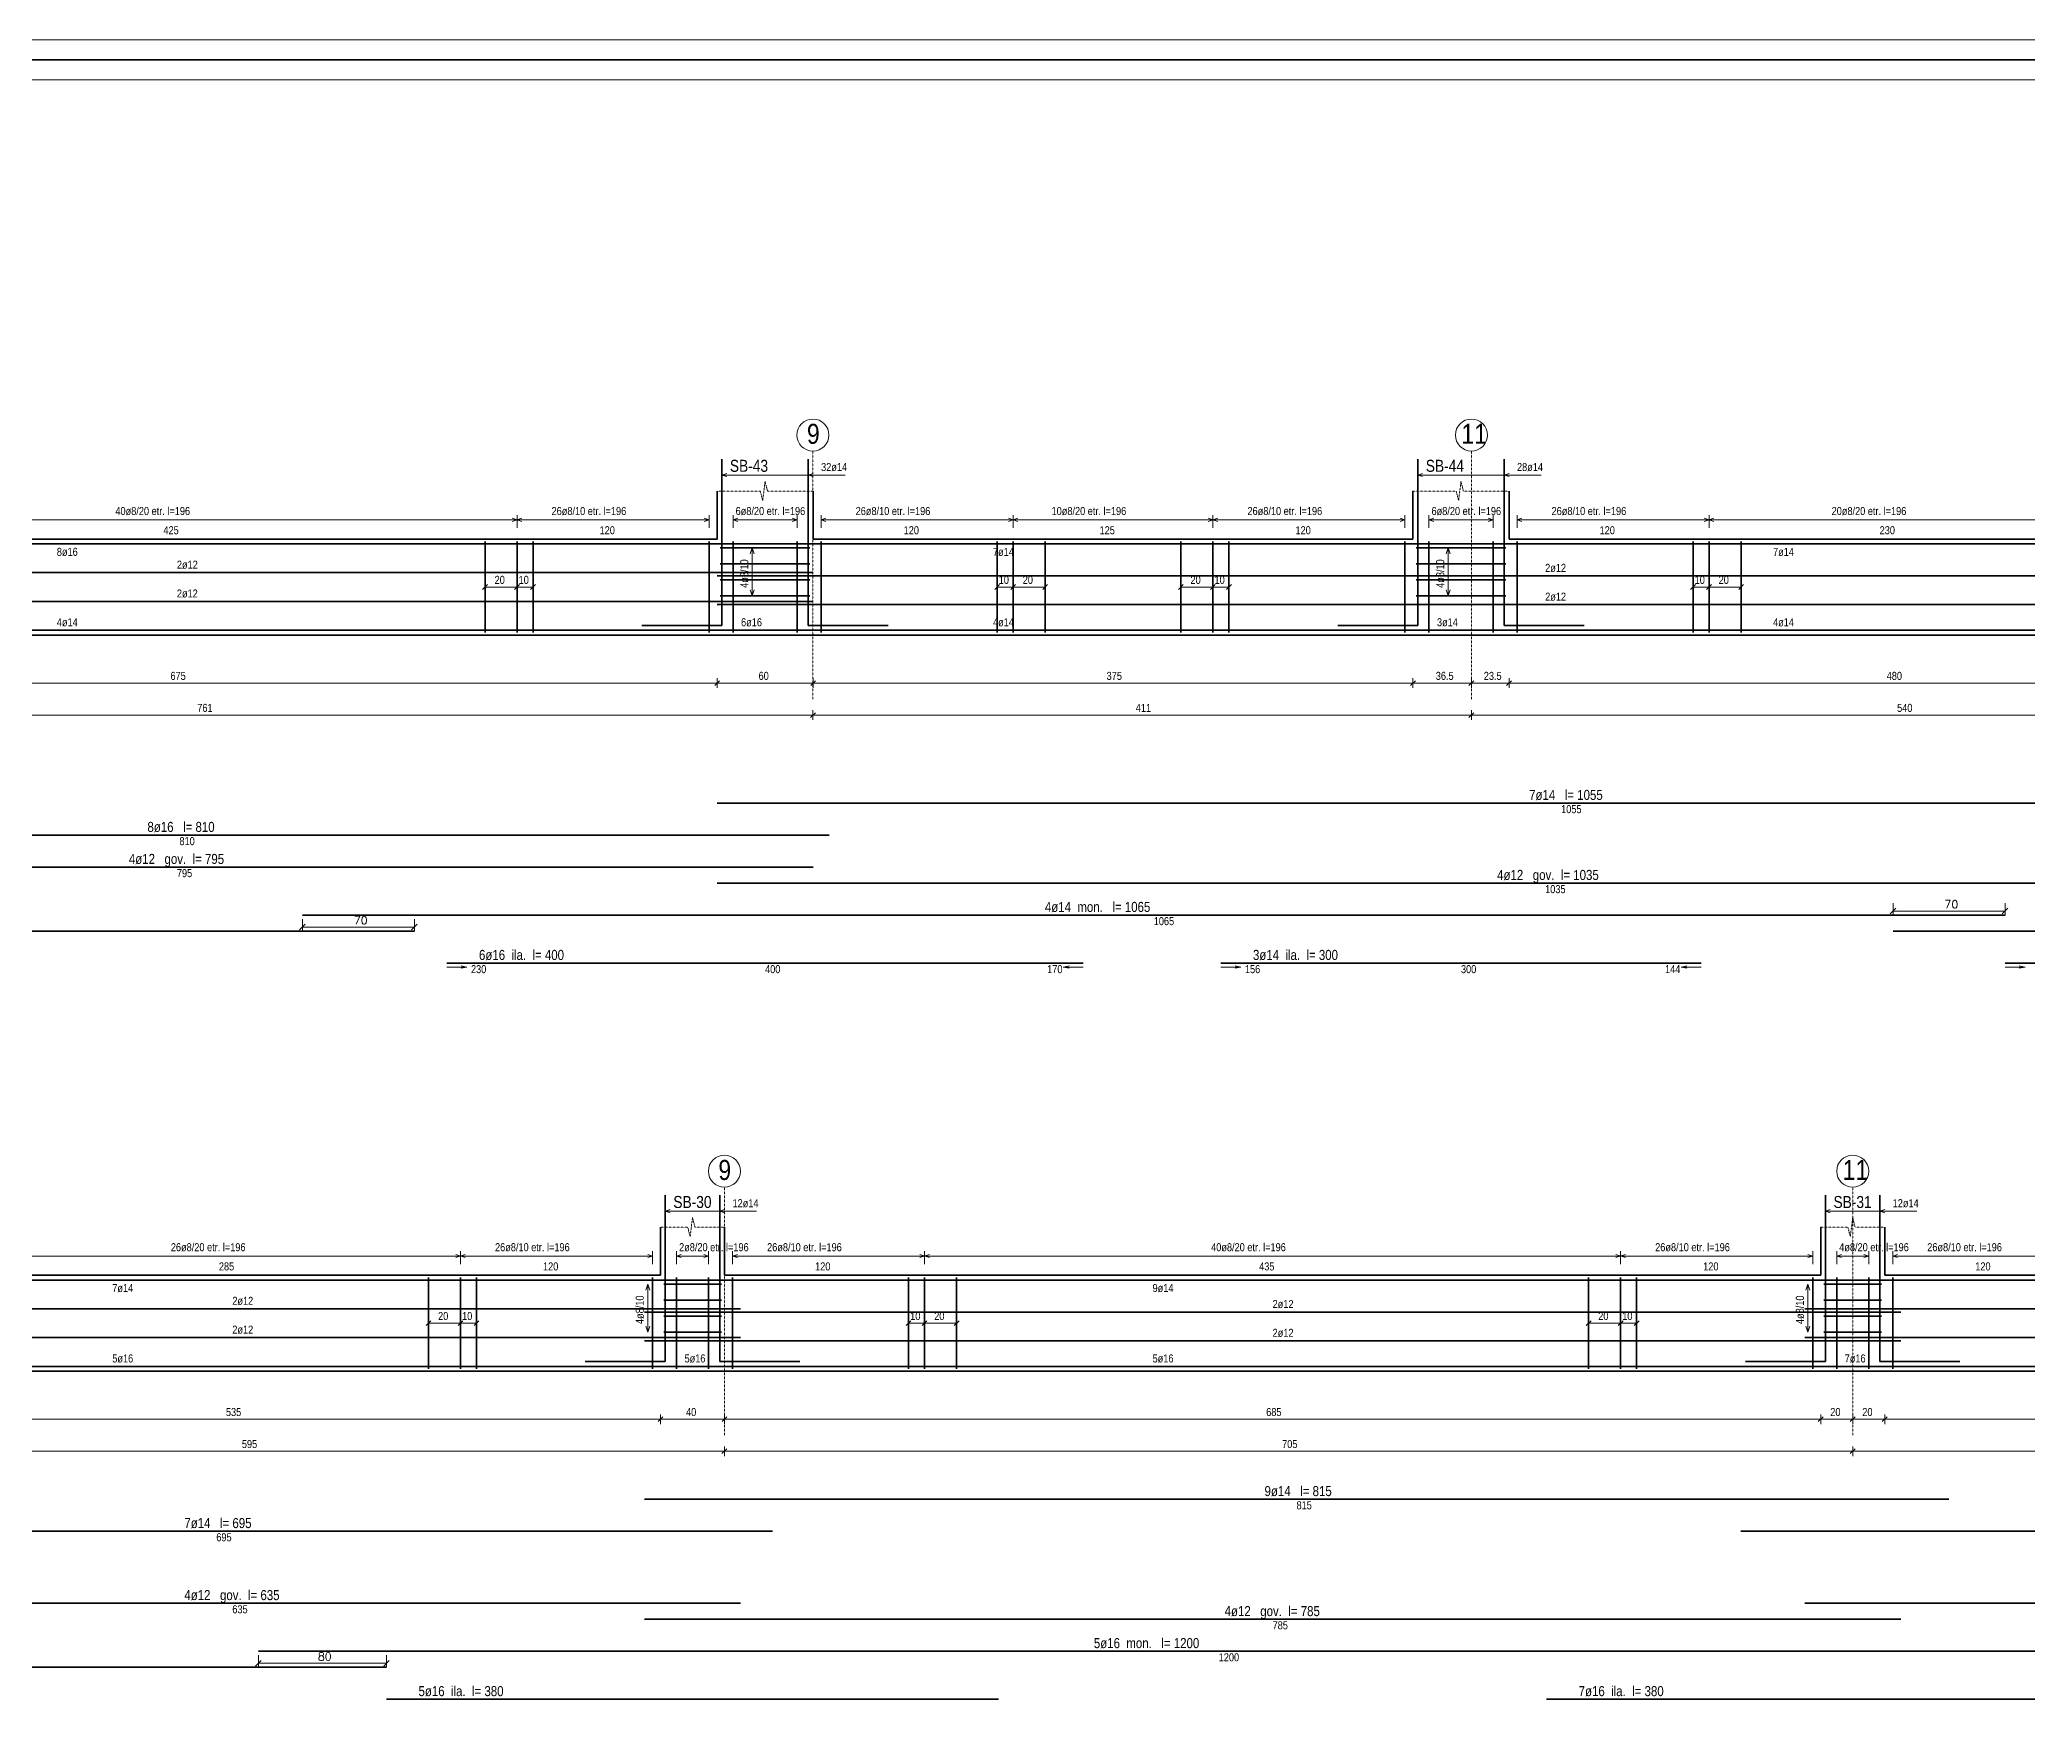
# Model space of a CAD drawing. Header units: millimetres. Extents: x -267 to 94375, y 6431 to 10838.
# Drawn here: x 13319 to 15803, y 8657 to 10732 of the extents above; entities that cross this region are included whole.
import ezdxf

# ---------------------------------------------------------------- set-up
doc = ezdxf.new("R2010")
doc.units = ezdxf.units.MM
doc.header["$LTSCALE"] = 0.0001
doc.linetypes.add('DASHED', pattern=[19.05, 12.7, -6.35])
for name, color, linetype, lineweight in [('AKS BALONU (BEYKENT)', 7, 'Continuous', 20), ('AKS CIZGISI (BEYKENT)', 252, 'DASHED', 20), ('AKS NO (BEYKENT)', 3, 'Continuous', 20), ('DIM_LAY', 8, 'Continuous', 20), ('DONATI (BEYKENT)', 4, 'Continuous', 35), ('DONATI YAZISI (BEYKENT)', 3, 'Continuous', 20), ('FILIZ (BEYKENT)', 60, 'Continuous', 20), ('I.DONATI OKU (BEYKENT)', 160, 'Continuous', 20), ('KESIT SINIRI (BEYKENT)', 241, 'DASHED', 20), ('KOLON ISMI (BEYKENT)', 91, 'Continuous', 20), ('OLCU (BEYKENT)', 14, 'Continuous', 20), ('OLCU YAZISI (BEYKENT)', 7, 'Continuous', 20), ('REBAR_DET2', 1, 'Continuous', 20), ('SHEETSUMMARY-50', 152, 'Continuous', 20), ('SheetView', 40, 'Continuous', 20), ('SheetViewOut', 231, 'Continuous', 20), ('TEMEL (BEYKENT)', 2, 'Continuous', 35)]:
    doc.layers.add(name, color=color, linetype=linetype, lineweight=lineweight)
doc.styles.add('OLCU (BEYKENT)', font='')
doc.styles.add('stastyle', font='RomanSTA.ttf')
doc.styles.add('YAZI (BEYKENT)', font='')
doc.styles.get('OLCU (BEYKENT)').set_extended_font_data('Bahnschrift Light Condensed')
doc.styles.get('YAZI (BEYKENT)').set_extended_font_data('Bahnschrift Light Condensed')

msp = doc.modelspace()

# ---------------------------------------------------------------- linework, layer by layer
at = {"layer": 'AKS BALONU (BEYKENT)'}
for centre in [(14285.45, 10237.83), (15108.31, 10237.83), (14174.79, 9317.83), (15584.79, 9317.83)]:
    msp.add_circle(centre, 20, dxfattribs=at)
at = {"layer": 'AKS CIZGISI (BEYKENT)'}
for p, q in [((14285.45, 10217.83), (14285.45, 9907.83)), ((15108.31, 10217.83), (15108.31, 9907.83)), ((14174.79, 9297.83), (14174.79, 8987.83)), ((15584.79, 9297.83), (15584.79, 8987.83))]:
    msp.add_line(p, q, dxfattribs=at)
at = {"layer": 'DONATI (BEYKENT)'}
for p, q in [((14171.65, 9999.83), (14171.65, 10207.83)), ((14279.65, 9999.83), (14279.65, 10207.83)), ((15041.31, 9999.83), (15041.31, 10207.83)), ((15149.31, 9999.83), (15149.31, 10207.83)), ((9211.45, 10101.83), (21985.44, 10101.83)), ((13875.65, 10104.83), (13875.65, 9990.83)), ((13915.65, 10104.83), (13915.65, 9990.83)), ((13935.65, 10104.83), (13935.65, 9990.83)), ((14155.65, 10104.83), (14155.65, 9990.83)), ((14169.65, 10096.83), (14281.65, 10096.83)), ((14185.65, 10104.83), (14185.65, 9990.83)), ((14265.65, 10104.83), (14265.65, 9990.83)), ((14295.65, 10104.83), (14295.65, 9990.83)), ((14515.65, 10104.83), (14515.65, 9990.83)), ((14535.65, 10104.83), (14535.65, 9990.83)), ((14575.65, 10104.83), (14575.65, 9990.83)), ((14745.31, 10104.83), (14745.31, 9990.83)), ((14785.31, 10104.83), (14785.31, 9990.83)), ((14805.31, 10104.83), (14805.31, 9990.83)), ((15025.31, 10104.83), (15025.31, 9990.83)), ((15039.31, 10096.83), (15151.31, 10096.83)), ((15055.31, 10104.83), (15055.31, 9990.83)), ((15135.31, 10104.83), (15135.31, 9990.83)), ((15165.31, 10104.83), (15165.31, 9990.83)), ((15385.31, 10104.83), (15385.31, 9990.83)), ((15405.31, 10104.83), (15405.31, 9990.83)), ((15445.31, 10104.83), (15445.31, 9990.83)), ((12695.54, 10065.83), (14285.65, 10065.83)), ((14165.65, 10061.83), (16235.31, 10061.83)), ((14169.65, 10076.83), (14281.65, 10076.83)), ((15039.31, 10076.83), (15151.31, 10076.83)), ((14169.65, 10056.83), (14281.65, 10056.83)), ((14169.65, 10036.83), (14281.65, 10036.83)), ((15039.31, 10056.83), (15151.31, 10056.83)), ((15039.31, 10036.83), (15151.31, 10036.83)), ((12695.54, 10029.83), (14285.65, 10029.83)), ((14165.65, 10025.83), (16235.31, 10025.83)), ((9211.45, 9993.83), (21985.44, 9993.83)), ((14071.65, 9999.83), (14171.65, 9999.83)), ((14379.65, 9999.83), (14279.65, 9999.83)), ((14941.31, 9999.83), (15041.31, 9999.83)), ((15249.31, 9999.83), (15149.31, 9999.83)), ((14165.65, 9777.83), (16275.31, 9777.83)), ((12681.94, 9737.83), (14305.65, 9737.83)), ((12695.54, 9697.83), (14285.65, 9697.83)), ((14165.65, 9677.83), (16235.31, 9677.83)), ((13647.45, 9637.83), (15775.23, 9637.83)), ((11387.45, 9617.83), (13787.45, 9617.83)), ((15635.23, 9617.83), (17255.57, 9617.83)), ((13828.12, 9577.83), (14623.18, 9577.83)), ((14795.31, 9577.83), (15395.31, 9577.83)), ((15775.23, 9577.83), (16575.4, 9577.83)), ((14100.99, 9079.83), (14100.99, 9287.83)), ((14168.99, 9079.83), (14168.99, 9287.83)), ((15550.79, 9079.83), (15550.79, 9287.83)), ((15618.79, 9079.83), (15618.79, 9287.83)), ((9211.45, 9181.83), (21874.78, 9181.83)), ((13804.99, 9184.83), (13804.99, 9070.83)), ((13844.99, 9184.83), (13844.99, 9070.83)), ((13864.99, 9184.83), (13864.99, 9070.83)), ((14084.99, 9184.83), (14084.99, 9070.83)), ((14098.99, 9176.83), (14170.99, 9176.83)), ((14114.99, 9184.83), (14114.99, 9070.83)), ((14154.99, 9184.83), (14154.99, 9070.83)), ((14184.99, 9184.83), (14184.99, 9070.83)), ((14404.99, 9184.83), (14404.99, 9070.83)), ((14424.99, 9184.83), (14424.99, 9070.83)), ((14464.99, 9184.83), (14464.99, 9070.83)), ((15254.79, 9184.83), (15254.79, 9070.83)), ((15294.79, 9184.83), (15294.79, 9070.83)), ((15314.79, 9184.83), (15314.79, 9070.83)), ((15534.79, 9184.83), (15534.79, 9070.83)), ((15548.79, 9176.83), (15620.79, 9176.83)), ((15564.79, 9184.83), (15564.79, 9070.83)), ((15604.79, 9184.83), (15604.79, 9070.83)), ((15634.79, 9184.83), (15634.79, 9070.83)), ((12924.79, 9145.83), (14194.99, 9145.83)), ((14074.99, 9141.83), (15644.79, 9141.83)), ((14098.99, 9156.83), (14170.99, 9156.83)), ((15524.79, 9145.83), (17694.79, 9145.83)), ((15548.79, 9156.83), (15620.79, 9156.83)), ((14098.99, 9136.83), (14170.99, 9136.83)), ((14098.99, 9116.83), (14170.99, 9116.83)), ((15548.79, 9136.83), (15620.79, 9136.83)), ((15548.79, 9116.83), (15620.79, 9116.83)), ((12924.79, 9109.83), (14194.99, 9109.83)), ((14074.99, 9105.83), (15644.79, 9105.83)), ((15524.79, 9109.83), (17694.79, 9109.83)), ((9211.45, 9073.83), (21874.78, 9073.83)), ((14000.99, 9079.83), (14100.99, 9079.83)), ((14268.99, 9079.83), (14168.99, 9079.83)), ((15450.79, 9079.83), (15550.79, 9079.83)), ((15718.79, 9079.83), (15618.79, 9079.83)), ((14074.79, 8907.83), (15704.79, 8907.83)), ((12844.79, 8867.83), (14234.99, 8867.83)), ((15444.99, 8867.83), (16764.79, 8867.83)), ((12924.79, 8777.83), (14194.99, 8777.83)), ((15524.79, 8777.83), (17694.79, 8777.83)), ((14074.99, 8757.83), (15644.79, 8757.83)), ((13592.54, 8717.83), (15992.54, 8717.83)), ((11367.45, 8697.83), (13752.54, 8697.83)), ((13752.54, 8657.83), (14517.44, 8657.83)), ((15202.34, 8657.83), (15967.24, 8657.83))]:
    msp.add_line(p, q, dxfattribs=at)
at = {"layer": 'I.DONATI OKU (BEYKENT)'}
for p, q in [((14171.65, 10187.83), (14177.65, 10189.83)), ((14171.65, 10187.83), (14325.65, 10187.83)), ((14171.65, 10187.83), (14177.65, 10185.83)), ((14279.65, 10187.83), (14285.65, 10189.83)), ((14279.65, 10187.83), (14285.65, 10185.83)), ((15041.31, 10187.83), (15047.31, 10189.83)), ((15041.31, 10187.83), (15195.31, 10187.83)), ((15041.31, 10187.83), (15047.31, 10185.83)), ((15149.31, 10187.83), (15155.31, 10189.83)), ((15149.31, 10187.83), (15155.31, 10185.83)), ((13909.65, 10133.83), (13921.65, 10129.83)), ((13909.65, 10129.83), (13921.65, 10133.83)), ((13915.65, 10137.83), (13915.65, 10121.83)), ((14155.65, 10131.83), (14149.65, 10133.83)), ((14155.65, 10137.83), (14155.65, 10121.83)), ((14185.65, 10137.83), (14185.65, 10121.83)), ((14185.65, 10131.83), (14191.65, 10133.83)), ((14265.65, 10131.83), (14259.65, 10133.83)), ((14265.65, 10137.83), (14265.65, 10121.83)), ((14295.65, 10137.83), (14295.65, 10121.83)), ((14295.65, 10131.83), (14301.65, 10133.83)), ((14529.65, 10133.83), (14541.65, 10129.83)), ((14529.65, 10129.83), (14541.65, 10133.83)), ((14535.65, 10137.83), (14535.65, 10121.83)), ((14779.31, 10133.83), (14791.31, 10129.83)), ((14779.31, 10129.83), (14791.31, 10133.83)), ((14785.31, 10137.83), (14785.31, 10121.83)), ((15025.31, 10131.83), (15019.31, 10133.83)), ((15025.31, 10137.83), (15025.31, 10121.83)), ((15055.31, 10137.83), (15055.31, 10121.83)), ((15055.31, 10131.83), (15061.31, 10133.83)), ((15135.31, 10131.83), (15129.31, 10133.83)), ((15135.31, 10137.83), (15135.31, 10121.83)), ((15165.31, 10137.83), (15165.31, 10121.83)), ((15165.31, 10131.83), (15171.31, 10133.83)), ((15399.31, 10133.83), (15411.31, 10129.83)), ((15399.31, 10129.83), (15411.31, 10133.83)), ((15405.31, 10137.83), (15405.31, 10121.83)), ((12825.54, 10131.83), (14155.65, 10131.83)), ((14155.65, 10131.83), (14149.65, 10129.83)), ((14185.65, 10131.83), (14265.65, 10131.83)), ((14185.65, 10131.83), (14191.65, 10129.83)), ((14265.65, 10131.83), (14259.65, 10129.83)), ((14295.65, 10131.83), (15025.31, 10131.83)), ((14295.65, 10131.83), (14301.65, 10129.83)), ((15025.31, 10131.83), (15019.31, 10129.83)), ((15055.31, 10131.83), (15135.31, 10131.83)), ((15055.31, 10131.83), (15061.31, 10129.83)), ((15135.31, 10131.83), (15129.31, 10129.83)), ((15165.31, 10131.83), (16105.31, 10131.83)), ((15165.31, 10131.83), (15171.31, 10129.83)), ((14209.65, 10096.83), (14207.15, 10089.33)), ((14209.65, 10096.83), (14209.65, 10036.83)), ((14209.65, 10096.83), (14212.15, 10089.33)), ((15079.31, 10096.83), (15076.81, 10089.33)), ((15079.31, 10096.83), (15079.31, 10036.83)), ((15079.31, 10096.83), (15081.81, 10089.33)), ((14209.65, 10036.83), (14207.15, 10044.33)), ((14209.65, 10036.83), (14212.15, 10044.33)), ((15079.31, 10036.83), (15076.81, 10044.33)), ((15079.31, 10036.83), (15081.81, 10044.33)), ((14100.99, 9267.83), (14106.99, 9269.83)), ((14100.99, 9267.83), (14214.99, 9267.83)), ((14100.99, 9267.83), (14106.99, 9265.83)), ((14168.99, 9267.83), (14174.99, 9269.83)), ((14168.99, 9267.83), (14174.99, 9265.83)), ((15550.79, 9267.83), (15556.79, 9269.83)), ((15550.79, 9267.83), (15664.79, 9267.83)), ((15550.79, 9267.83), (15556.79, 9265.83)), ((15618.79, 9267.83), (15624.79, 9269.83)), ((15618.79, 9267.83), (15624.79, 9265.83)), ((13844.99, 9217.83), (13844.99, 9201.83)), ((14084.99, 9217.83), (14084.99, 9201.83)), ((14114.99, 9217.83), (14114.99, 9201.83)), ((14154.99, 9217.83), (14154.99, 9201.83)), ((14184.99, 9217.83), (14184.99, 9201.83)), ((14424.99, 9217.83), (14424.99, 9201.83)), ((15294.79, 9217.83), (15294.79, 9201.83)), ((15534.79, 9217.83), (15534.79, 9201.83)), ((15564.79, 9217.83), (15564.79, 9201.83)), ((15604.79, 9217.83), (15604.79, 9201.83)), ((15634.79, 9217.83), (15634.79, 9201.83)), ((13034.79, 9211.83), (14084.99, 9211.83)), ((13838.99, 9213.83), (13850.99, 9209.83)), ((13838.99, 9209.83), (13850.99, 9213.83)), ((14084.99, 9211.83), (14078.99, 9213.83)), ((14084.99, 9211.83), (14078.99, 9209.83)), ((14114.99, 9211.83), (14120.99, 9213.83)), ((14114.99, 9211.83), (14154.99, 9211.83)), ((14114.99, 9211.83), (14120.99, 9209.83)), ((14154.99, 9211.83), (14148.99, 9213.83)), ((14154.99, 9211.83), (14148.99, 9209.83)), ((14184.99, 9211.83), (14190.99, 9213.83)), ((14184.99, 9211.83), (15534.79, 9211.83)), ((14184.99, 9211.83), (14190.99, 9209.83)), ((14418.99, 9213.83), (14430.99, 9209.83)), ((14418.99, 9209.83), (14430.99, 9213.83)), ((15288.79, 9213.83), (15300.79, 9209.83)), ((15288.79, 9209.83), (15300.79, 9213.83)), ((15534.79, 9211.83), (15528.79, 9213.83)), ((15534.79, 9211.83), (15528.79, 9209.83)), ((15564.79, 9211.83), (15570.79, 9213.83)), ((15564.79, 9211.83), (15604.79, 9211.83)), ((15564.79, 9211.83), (15570.79, 9209.83)), ((15604.79, 9211.83), (15598.79, 9213.83)), ((15604.79, 9211.83), (15598.79, 9209.83)), ((15634.79, 9211.83), (15640.79, 9213.83)), ((15634.79, 9211.83), (16614.79, 9211.83)), ((15634.79, 9211.83), (15640.79, 9209.83)), ((14078.99, 9176.83), (14076.49, 9169.33)), ((14078.99, 9176.83), (14078.99, 9116.83)), ((14078.99, 9176.83), (14081.49, 9169.33)), ((15528.79, 9176.83), (15526.29, 9169.33)), ((15528.79, 9176.83), (15528.79, 9116.83)), ((15528.79, 9176.83), (15531.29, 9169.33)), ((14078.99, 9116.83), (14076.49, 9124.33)), ((14078.99, 9116.83), (14081.49, 9124.33)), ((15528.79, 9116.83), (15526.29, 9124.33)), ((15528.79, 9116.83), (15531.29, 9124.33))]:
    msp.add_line(p, q, dxfattribs=at)
at = {"layer": 'KESIT SINIRI (BEYKENT)'}
for p, q in [((14165.65, 10167.83), (14219.65, 10167.83)), ((14219.65, 10167.83), (14222.65, 10155.83)), ((14222.65, 10155.83), (14225.65, 10179.83)), ((14225.65, 10179.83), (14228.65, 10167.83)), ((14228.65, 10167.83), (14285.65, 10167.83)), ((15035.31, 10167.83), (15089.31, 10167.83)), ((15089.31, 10167.83), (15092.31, 10155.83)), ((15092.31, 10155.83), (15095.31, 10179.83)), ((15095.31, 10179.83), (15098.31, 10167.83)), ((15098.31, 10167.83), (15155.31, 10167.83)), ((14094.99, 9247.83), (14128.99, 9247.83)), ((14128.99, 9247.83), (14131.99, 9235.83)), ((14131.99, 9235.83), (14134.99, 9259.83)), ((14134.99, 9259.83), (14137.99, 9247.83)), ((14137.99, 9247.83), (14174.99, 9247.83)), ((15544.79, 9247.83), (15578.79, 9247.83)), ((15578.79, 9247.83), (15581.79, 9235.83)), ((15581.79, 9235.83), (15584.79, 9259.83)), ((15584.79, 9259.83), (15587.79, 9247.83)), ((15587.79, 9247.83), (15624.79, 9247.83))]:
    msp.add_line(p, q, dxfattribs=at)
at = {"layer": 'OLCU (BEYKENT)'}
for p, q in [((13878.65, 10050.83), (13872.65, 10044.83)), ((13875.65, 10053.83), (13875.65, 10041.83)), ((13875.65, 10047.83), (13935.65, 10047.83)), ((13918.65, 10050.83), (13912.65, 10044.83)), ((13915.65, 10053.83), (13915.65, 10041.83)), ((13932.65, 10044.83), (13938.65, 10050.83)), ((14518.65, 10050.83), (14512.65, 10044.83)), ((14515.65, 10053.83), (14515.65, 10041.83)), ((14515.65, 10047.83), (14575.65, 10047.83)), ((14538.65, 10050.83), (14532.65, 10044.83)), ((14535.65, 10053.83), (14535.65, 10041.83)), ((14572.65, 10044.83), (14578.65, 10050.83)), ((14748.31, 10050.83), (14742.31, 10044.83)), ((14745.31, 10053.83), (14745.31, 10041.83)), ((14745.31, 10047.83), (14805.31, 10047.83)), ((14788.31, 10050.83), (14782.31, 10044.83)), ((14785.31, 10053.83), (14785.31, 10041.83)), ((14802.31, 10044.83), (14808.31, 10050.83)), ((15388.31, 10050.83), (15382.31, 10044.83)), ((15385.31, 10053.83), (15385.31, 10041.83)), ((15385.31, 10047.83), (15445.31, 10047.83)), ((15408.31, 10050.83), (15402.31, 10044.83)), ((15405.31, 10053.83), (15405.31, 10041.83)), ((15442.31, 10044.83), (15448.31, 10050.83)), ((10875.45, 9927.83), (14285.45, 9927.83)), ((14168.65, 9930.83), (14162.65, 9924.83)), ((14165.65, 9933.83), (14165.65, 9921.83)), ((14288.65, 9930.83), (14282.65, 9924.83)), ((14285.65, 9933.83), (14285.65, 9921.83)), ((14285.65, 9927.83), (17715.45, 9927.83)), ((15038.31, 9930.83), (15032.31, 9924.83)), ((15035.31, 9933.83), (15035.31, 9921.83)), ((15111.31, 9930.83), (15105.31, 9924.83)), ((15108.31, 9933.83), (15108.31, 9921.83)), ((15158.31, 9930.83), (15152.31, 9924.83)), ((15155.31, 9933.83), (15155.31, 9921.83)), ((9205.45, 9887.83), (21987.44, 9887.83)), ((14288.45, 9890.83), (14282.45, 9884.83)), ((14285.45, 9893.83), (14285.45, 9881.83)), ((15111.31, 9890.83), (15105.31, 9884.83)), ((15108.31, 9893.83), (15108.31, 9881.83)), ((15631.7, 9639.29), (15638.76, 9646.37)), ((15635.23, 9637.83), (15635.23, 9652.83)), ((15635.23, 9642.83), (15775.23, 9642.83)), ((15771.7, 9639.29), (15778.76, 9646.37)), ((15775.23, 9637.83), (15775.23, 9652.83)), ((13643.92, 9619.29), (13650.98, 9626.37)), ((13647.45, 9617.83), (13647.45, 9632.83)), ((13647.45, 9622.83), (13787.45, 9622.83)), ((13783.92, 9619.29), (13790.98, 9626.37)), ((13787.45, 9617.83), (13787.45, 9632.83)), ((13807.99, 9130.83), (13801.99, 9124.83)), ((13804.99, 9133.83), (13804.99, 9121.83)), ((13804.99, 9127.83), (13864.99, 9127.83)), ((13847.99, 9130.83), (13841.99, 9124.83)), ((13844.99, 9133.83), (13844.99, 9121.83)), ((13861.99, 9124.83), (13867.99, 9130.83)), ((14407.99, 9130.83), (14401.99, 9124.83)), ((14404.99, 9133.83), (14404.99, 9121.83)), ((14404.99, 9127.83), (14464.99, 9127.83)), ((14427.99, 9130.83), (14421.99, 9124.83)), ((14424.99, 9133.83), (14424.99, 9121.83)), ((14461.99, 9124.83), (14467.99, 9130.83)), ((15257.79, 9130.83), (15251.79, 9124.83)), ((15254.79, 9133.83), (15254.79, 9121.83)), ((15254.79, 9127.83), (15314.79, 9127.83)), ((15297.79, 9130.83), (15291.79, 9124.83)), ((15294.79, 9133.83), (15294.79, 9121.83)), ((15311.79, 9124.83), (15317.79, 9130.83)), ((10764.79, 9007.83), (14174.79, 9007.83)), ((14097.99, 9010.83), (14091.99, 9004.83)), ((14094.99, 9013.83), (14094.99, 9001.83)), ((14177.99, 9010.83), (14171.99, 9004.83)), ((14174.99, 9013.83), (14174.99, 9001.83)), ((14174.99, 9007.83), (17524.79, 9007.83)), ((15547.79, 9010.83), (15541.79, 9004.83)), ((15544.79, 9013.83), (15544.79, 9001.83)), ((15587.79, 9010.83), (15581.79, 9004.83)), ((15584.79, 9013.83), (15584.79, 9001.83)), ((15627.79, 9010.83), (15621.79, 9004.83)), ((15624.79, 9013.83), (15624.79, 9001.83)), ((9205.45, 8967.83), (21876.78, 8967.83)), ((14177.79, 8970.83), (14171.79, 8964.83)), ((14174.79, 8973.83), (14174.79, 8961.83)), ((15587.79, 8970.83), (15581.79, 8964.83)), ((15584.79, 8973.83), (15584.79, 8961.83)), ((13589.01, 8699.29), (13596.07, 8706.37)), ((13592.54, 8697.83), (13592.53, 8712.83)), ((13592.54, 8702.83), (13752.54, 8702.83)), ((13749.01, 8699.29), (13756.07, 8706.37)), ((13752.54, 8697.83), (13752.53, 8712.83))]:
    msp.add_line(p, q, dxfattribs=at)
at = {"layer": 'REBAR_DET2'}
for p, q in [((13828.12, 9572.83), (13853.12, 9572.83)), ((13853.12, 9572.83), (13845.77, 9574.29)), ((13853.12, 9572.83), (13845.77, 9571.37)), ((14598.18, 9572.83), (14605.53, 9574.29)), ((14623.18, 9572.83), (14598.18, 9572.83)), ((14598.18, 9572.83), (14605.53, 9571.37)), ((14795.31, 9572.83), (14820.31, 9572.83)), ((14820.31, 9572.83), (14812.96, 9574.29)), ((14820.31, 9572.83), (14812.96, 9571.37)), ((15370.31, 9572.83), (15377.67, 9574.29)), ((15395.31, 9572.83), (15370.31, 9572.83)), ((15370.31, 9572.83), (15377.67, 9571.37)), ((15775.23, 9572.83), (15800.23, 9572.83)), ((15800.23, 9572.83), (15792.87, 9574.29)), ((15800.23, 9572.83), (15792.87, 9571.37))]:
    msp.add_line(p, q, dxfattribs=at)
at = {"layer": 'SHEETSUMMARY-50', "const_width": 2, "flags": 128}
msp.add_lwpolyline([(9013.61, 6556.81), (39480.33, 6556.81), (39480.33, 10706.81), (9013.61, 10706.81)], close=True, dxfattribs=at)
at = {"layer": 'SheetView'}
msp.add_lwpolyline([(9038.61, 6581.81), (38855.33, 6581.81), (38855.33, 10681.81), (9038.61, 10681.81)], close=True, dxfattribs=at)
at = {"layer": 'SheetViewOut'}
msp.add_lwpolyline([(8988.61, 6531.81), (39505.33, 6531.81), (39505.33, 10731.81), (8988.61, 10731.81)], close=True, dxfattribs=at)
at = {"layer": 'TEMEL (BEYKENT)'}
for p, q in [((14165.65, 10107.83), (14165.65, 10167.83)), ((14285.65, 10167.83), (14285.65, 10107.83)), ((15035.31, 10107.83), (15035.31, 10167.83)), ((15155.31, 10167.83), (15155.31, 10107.83)), ((12815.54, 10107.83), (14165.65, 10107.83)), ((14285.65, 10107.83), (15035.31, 10107.83)), ((15155.31, 10107.83), (16115.31, 10107.83)), ((9205.45, 9987.83), (21987.44, 9987.83)), ((14094.99, 9187.83), (14094.99, 9247.83)), ((14174.99, 9247.83), (14174.99, 9187.83)), ((15544.79, 9187.83), (15544.79, 9247.83)), ((15624.79, 9247.83), (15624.79, 9187.83)), ((13024.79, 9187.83), (14094.99, 9187.83)), ((14174.99, 9187.83), (15544.79, 9187.83)), ((15624.79, 9187.83), (16624.79, 9187.83)), ((9205.45, 9067.83), (21876.78, 9067.83))]:
    msp.add_line(p, q, dxfattribs=at)

# ---------------------------------------------------------------- texts
at = {"layer": 'AKS NO (BEYKENT)', "style": 'YAZI (BEYKENT)'}
for s, p in [('9', (14277.95, 10226.83)), ('11', (15095.81, 10226.83)), ('9', (14167.29, 9306.83)), ('11', (15572.29, 9306.83))]:
    msp.add_text(s, height=25, dxfattribs=at).set_placement(p)
at = {"layer": 'DIM_LAY', "style": 'stastyle'}
for s, p in [('70', (15699.53, 9646.33)), ('70', (13711.75, 9626.33)), ('80', (13666.84, 8706.33))]:
    msp.add_text(s, height=10, dxfattribs=at).set_placement(p)
at = {"layer": 'DONATI YAZISI (BEYKENT)', "style": 'YAZI (BEYKENT)'}
for s, height, p in [(' 40ø8/20 etr. l=196', 10, (13410.59, 10137.83)), (' 26ø8/10 etr. l=196', 10, (13955.65, 10137.83)), (' 6ø8/20 etr. l=196', 10, (14185.65, 10137.83)), (' 26ø8/10 etr. l=196', 10, (14335.65, 10137.83)), (' 10ø8/20 etr. l=196', 10, (14580.48, 10137.83)), (' 26ø8/10 etr. l=196', 10, (14825.31, 10137.83)), (' 6ø8/20 etr. l=196', 10, (15055.31, 10137.83)), (' 26ø8/10 etr. l=196', 10, (15205.31, 10137.83)), (' 20ø8/20 etr. l=196', 10, (15555.31, 10137.83)), ('8ø16', 10, (13340.59, 10086.83)), ('7ø14', 10, (14510.48, 10086.83)), ('7ø14', 10, (15485.31, 10086.83)), ('2ø12', 10, (13490.59, 10070.83)), ('2ø12', 10, (15200.48, 10066.83)), ('2ø12', 10, (13490.59, 10034.83)), ('2ø12', 10, (15200.48, 10030.83)), ('4ø14', 10, (13340.59, 9998.83)), ('6ø16', 10, (14195.65, 9998.83)), ('4ø14', 10, (14510.48, 9998.83)), ('3ø14', 10, (15065.31, 9998.83)), ('4ø14', 10, (15485.31, 9998.83)), ('7ø14   l= 1055', 12.5, (15180.48, 9781.83)), ('8ø16   l= 810', 12.5, (13453.79, 9741.83)), ('4ø12   gov.  l= 795', 12.5, (13430.59, 9701.83)), ('4ø12   gov.  l= 1035', 12.5, (15140.48, 9681.83)), (' 4ø14  mon.   l= 1065', 12.5, (14571.34, 9641.83)), ('6ø16  ila.  l= 400', 12.5, (13868.12, 9581.83)), ('3ø14  ila.  l= 300', 12.5, (14835.31, 9581.83)), (' 26ø8/20 etr. l=196', 10, (13479.89, 9217.83)), (' 26ø8/10 etr. l=196', 10, (13884.99, 9217.83)), (' 2ø8/20 etr. l=196', 10, (14114.99, 9217.83)), (' 26ø8/10 etr. l=196', 10, (14224.99, 9217.83)), (' 40ø8/20 etr. l=196', 10, (14779.89, 9217.83)), (' 26ø8/10 etr. l=196', 10, (15334.79, 9217.83)), (' 4ø8/20 etr. l=196', 10, (15564.79, 9217.83)), (' 26ø8/10 etr. l=196', 10, (15674.79, 9217.83)), ('7ø14', 10, (13409.89, 9166.83)), ('9ø14', 10, (14709.89, 9166.83)), ('2ø12', 10, (13559.89, 9150.83)), ('2ø12', 10, (14859.89, 9146.83)), ('2ø12', 10, (13559.89, 9114.83)), ('2ø12', 10, (14859.89, 9110.83)), ('5ø16', 10, (13409.89, 9078.83)), ('5ø16', 10, (14124.99, 9078.83)), ('5ø16', 10, (14709.89, 9078.83)), ('7ø16', 10, (15574.79, 9078.83)), ('9ø14   l= 815', 12.5, (14849.79, 8911.83)), ('7ø14   l= 695', 12.5, (13499.89, 8871.83)), ('4ø12   gov.  l= 635', 12.5, (13499.89, 8781.83)), ('4ø12   gov.  l= 785', 12.5, (14799.89, 8761.83)), (' 5ø16  mon.   l= 1200', 12.5, (14632.54, 8721.83)), ('5ø16  ila.  l= 380', 12.5, (13792.54, 8661.83)), ('7ø16  ila.  l= 380', 12.5, (15242.34, 8661.83))]:
    msp.add_text(s, height=height, dxfattribs=at).set_placement(p)
for p in [(14204.65, 10046.83), (15074.31, 10046.83), (14073.99, 9126.83), (15523.79, 9126.83)]:
    msp.add_text('4ø8/10', height=10, rotation=90, dxfattribs=at).set_placement(p)
at = {"layer": 'FILIZ (BEYKENT)', "style": 'YAZI (BEYKENT)'}
for s, p in [('32ø14', (14295.65, 10192.83)), ('28ø14', (15165.31, 10192.83)), ('12ø14', (14184.99, 9272.83)), ('12ø14', (15634.79, 9272.83))]:
    msp.add_text(s, height=10, dxfattribs=at).set_placement(p)
at = {"layer": 'KOLON ISMI (BEYKENT)', "style": 'YAZI (BEYKENT)'}
for s, p in [('SB-43', (14181.65, 10191.83)), ('SB-44', (15051.31, 10191.83)), ('SB-30', (14110.99, 9271.83)), ('SB-31', (15560.79, 9271.83))]:
    msp.add_text(s, height=15, dxfattribs=at).set_placement(p)
at = {"layer": 'OLCU YAZISI (BEYKENT)', "style": 'OLCU (BEYKENT)'}
for s, p in [(' 425', (13470.59, 10113.83)), (' 120', (14015.65, 10113.83)), (' 120', (14395.65, 10113.83)), (' 125', (14640.48, 10113.83)), (' 120', (14885.31, 10113.83)), (' 120', (15265.31, 10113.83)), (' 230', (15615.31, 10113.83)), ('20', (13887.65, 10051.83)), ('10', (13917.65, 10051.83)), ('10', (14517.65, 10051.83)), ('20', (14547.65, 10051.83)), ('20', (14757.31, 10051.83)), ('10', (14787.31, 10051.83)), ('10', (15387.31, 10051.83)), ('20', (15417.31, 10051.83)), ('675', (13482.59, 9931.83)), ('60', (14217.55, 9931.83)), ('375', (14652.48, 9931.83)), ('36.5', (15063.81, 9931.83)), ('23.5', (15123.81, 9931.83)), ('480', (15627.31, 9931.83)), ('761', (13516.09, 9891.83)), ('411', (14688.88, 9891.83)), ('540', (15640.31, 9891.83)), ('1055', (15220.48, 9765.33)), ('810', (13493.79, 9725.33)), ('795', (13490.59, 9685.33)), ('1035', (15200.48, 9665.33)), ('1065', (14711.34, 9625.33)), ('230', (13858.12, 9565.33)), ('400', (14225.65, 9565.33)), ('170', (14578.18, 9565.33)), ('156', (14825.31, 9565.33)), ('300', (15095.31, 9565.33)), ('144', (15350.31, 9565.33)), (' 285', (13539.89, 9193.83)), (' 120', (13944.99, 9193.83)), (' 120', (14284.99, 9193.83)), (' 435', (14839.89, 9193.83)), (' 120', (15394.79, 9193.83)), (' 120', (15734.79, 9193.83)), ('20', (13816.99, 9131.83)), ('10', (13846.99, 9131.83)), ('10', (14406.99, 9131.83)), ('20', (14436.99, 9131.83)), ('20', (15266.79, 9131.83)), ('10', (15296.79, 9131.83)), ('535', (13551.89, 9011.83)), ('40', (14126.89, 9011.83)), ('685', (14851.89, 9011.83)), ('20', (15556.79, 9011.83)), ('20', (15596.79, 9011.83)), ('595', (13571.79, 8971.83)), ('705', (14871.79, 8971.83)), ('815', (14889.79, 8895.33)), ('695', (13539.89, 8855.33)), ('635', (13559.89, 8765.33)), ('785', (14859.89, 8745.33)), ('1200', (14792.54, 8705.33))]:
    msp.add_text(s, height=10, dxfattribs=at).set_placement(p)

doc.saveas('drawing.dxf')
